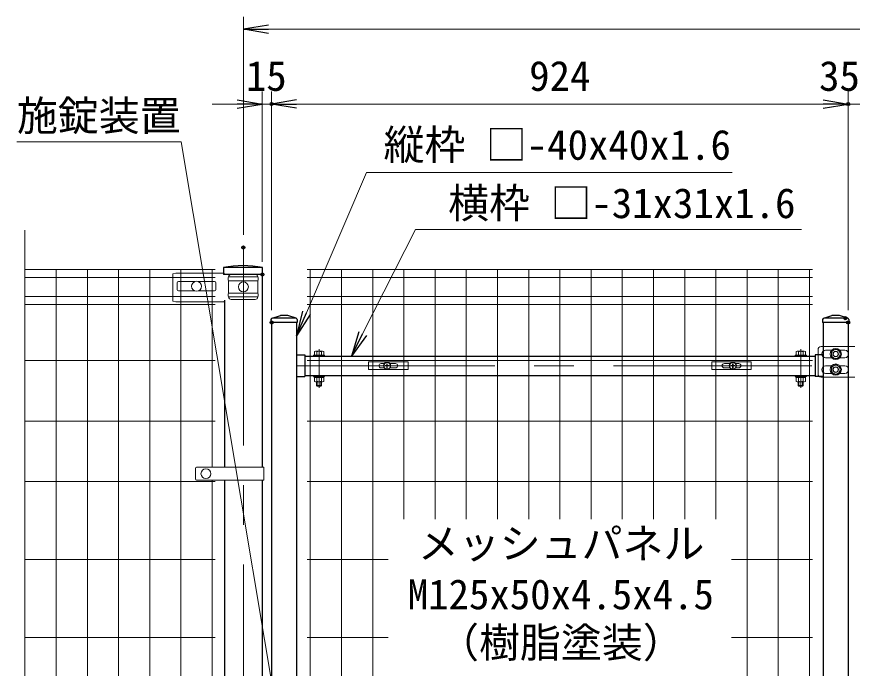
# Model space of a CAD drawing. Units: millimetres, scale not verified. Extents: x -4200 to 4200, y -2970 to 2970.
# Drawn here: x -2982 to -1643, y 604 to 1648 of the extents above; entities that cross this region are included whole.
import ezdxf
from ezdxf.enums import TextEntityAlignment as Align

# ---------------------------------------------------------------- set-up
doc = ezdxf.new("R2010")
doc.units = ezdxf.units.MM
doc.header["$LTSCALE"] = 10
doc.header["$PDMODE"] = 32
doc.header["$PDSIZE"] = 5
doc.linetypes.add('USER1', pattern=[50.8, 31.75, -6.35, 6.35, -6.35])
for name, color, linetype, lineweight in [('0-1_D-STR1', 1, 'Continuous', 25), ('0-2_D-STR3', 3, 'Continuous', 13), ('0-3_D-BMK', 2, 'USER1', 13), ('0-4_D-STR-TXT', 7, 'Continuous', 13), ('0-5_D-STR-DIM', 7, 'Continuous', 13), ('0-B_D-STR2', 7, 'Continuous', 13)]:
    doc.layers.add(name, color=color, linetype=linetype, lineweight=lineweight)
doc.layers.add('0-9_0', color=7, linetype='Continuous')
doc.layers.add('0-A_Defpoints', color=6, linetype='Continuous')
doc.styles.add('ＭＳ ゴシック', font='')
doc.styles.get('ＭＳ ゴシック').set_extended_font_data('MS Gothic')

# ---------------------------------------------------------------- blocks, each defined once
blk = doc.blocks.new('_Open')
at = {"layer": '0-9_0'}
blk.add_line((-10, 1.667), (0, 0), dxfattribs=at)
blk.add_lwpolyline([(-10, -1.667), (0, 0), (-10, 0)], dxfattribs=at)
blk = doc.blocks.new('A$Cc5bff5c2')
at = {"layer": '0-2_D-STR3'}
for p, q in [((-297.7, 60), (337.3, 60)), ((-297.7, -60), (-297.7, 60)), ((-95.2, 35), (-45.6, 35)), ((-18.5, 4.2), (-31.5, 3.9)), ((-31.5, 3.9), (-31.5, -4)), ((-4, 31.5), (-4.2, 18.5)), ((-4, 31.5), (4, 31.5)), ((4, 31.5), (4.2, 18.5)), ((18.5, 4.2), (31.5, 3.9)), ((31.5, 3.9), (31.5, -4)), ((45.6, 35), (134.8, 35)), ((-95.2, -35), (-45.6, -35)), ((-18.5, -4.2), (-31.5, -4)), ((-4, -31.5), (-4.2, -18.5)), ((18.5, -4.2), (31.5, -4)), ((45.6, -35), (134.8, -35))]:
    blk.add_line(p, q, dxfattribs=at)
for points in [[(-297.7, -60), (337.3, -60), (337.3, 60)], [(-4, -31.5), (4, -31.5), (4.2, -18.5)]]:
    blk.add_lwpolyline(points, dxfattribs=at)
for radius in [57.5, 52.5]:
    blk.add_circle((0, 0), radius, dxfattribs=at)
for centre, radius, start, end in [((-95.2, 0), 35, 90, 270), ((-19.1, 19), 14.9, 270, 0), ((19.1, 19), 14.9, 180, 270), ((134.8, 0), 35, 270, 90), ((-19.1, -19), 14.9, 0, 90), ((19.1, -19), 14.9, 90, 180)]:
    blk.add_arc(centre, radius, start, end, dxfattribs=at)
blk = doc.blocks.new('A$C5ba32ecb')
at = {"layer": '0-2_D-STR3'}
for p, q in [((-337.5, 60), (297.5, 60)), ((-337.5, -60), (-337.5, 60)), ((-135, 35), (-45.6, 35)), ((-18.5, 4.2), (-31.5, 3.9)), ((-31.5, 3.9), (-31.5, -4)), ((-4, 31.5), (-4.2, 18.5)), ((-4, 31.5), (4, 31.5)), ((4, 31.5), (4.2, 18.5)), ((18.5, 4.2), (31.5, 3.9)), ((31.5, 3.9), (31.5, -4)), ((45.6, 35), (95, 35)), ((-135, -35), (-45.6, -35)), ((-18.5, -4.2), (-31.5, -4)), ((-4, -31.5), (-4.2, -18.5)), ((18.5, -4.2), (31.5, -4)), ((45.6, -35), (95, -35))]:
    blk.add_line(p, q, dxfattribs=at)
for points in [[(-337.5, -60), (297.5, -60), (297.5, 60)], [(-4, -31.5), (4, -31.5), (4.2, -18.5)]]:
    blk.add_lwpolyline(points, dxfattribs=at)
for radius in [57.5, 52.5]:
    blk.add_circle((0, 0), radius, dxfattribs=at)
for centre, radius, start, end in [((-135, 0), 35, 90, 270), ((-19.1, 19), 14.9, 270, 0), ((19.1, 19), 14.9, 180, 270), ((95, 0), 35, 270, 90), ((-19.1, -19), 14.9, 0, 90), ((19.1, -19), 14.9, 90, 180)]:
    blk.add_arc(centre, radius, start, end, dxfattribs=at)

msp = doc.modelspace()

# ---------------------------------------------------------------- linework, layer by layer
at = {"layer": '0-1_D-STR1'}
for p, q in [((-2587.88, 1246.22), (-2650.78, 1246.22)), ((-2587.88, 1246.22), (-2650.78, 1246.22)), ((-2650.78, 1246.22), (-2650.78, 1235.22)), ((-2587.88, 1235.22), (-2587.88, 1246.22)), ((-2587.88, 1235.22), (-2587.88, 1246.22)), ((-2587.88, 1235.22), (-2650.78, 1235.22)), ((-2588.48, 1235.22), (-2588.48, 926.47)), ((-2648.98, 1193.83), (-2648.98, 926.47)), ((-2572.78, 1165.11), (-2559.47, 1169.22)), ((-2534.51, 1165.22), (-2572.07, 1165.22)), ((-2547.47, 1169.22), (-2559.47, 1169.22)), ((-2534.17, 1165.11), (-2547.47, 1169.22)), ((-1688.78, 1165.11), (-1675.47, 1169.22)), ((-1650.51, 1165.22), (-1688.07, 1165.22)), ((-1663.47, 1169.22), (-1675.47, 1169.22)), ((-1650.17, 1165.11), (-1663.47, 1169.22)), ((-2574.47, 1162.82), (-2574.47, 1158.22)), ((-2532.47, 1158.22), (-2574.47, 1158.22)), ((-2573.47, 1158.22), (-2573.47, 461.22)), ((-2533.47, 1158.22), (-2533.47, -526.78)), ((-2532.47, 1162.82), (-2532.47, 1158.22)), ((-1690.47, 1162.82), (-1690.47, 1158.22)), ((-1648.47, 1158.22), (-1690.47, 1158.22)), ((-1689.47, 1158.22), (-1689.47, -526.78)), ((-1648.47, 1162.82), (-1648.47, 1158.22)), ((-2533.47, 1106.47), (-2520.47, 1106.47)), ((-2520.47, 1106.47), (-2520.47, 1071.47)), ((-2520.47, 1104.47), (-1702.48, 1104.47)), ((-1702.48, 1106.47), (-1702.48, 1071.47)), ((-1689.47, 1106.47), (-1702.48, 1106.47)), ((-2533.47, 1071.47), (-2520.47, 1071.47)), ((-2520.47, 1073.47), (-1702.48, 1073.47)), ((-1689.47, 1071.47), (-1702.48, 1071.47)), ((-2648.98, 905.47), (-2648.98, 551.47)), ((-2588.48, 905.47), (-2588.48, 551.47))]:
    msp.add_line(p, q, dxfattribs=at)
msp.add_lwpolyline([(-1649.47, 1158.22), (-1649.47, -526.78), (-1689.47, -526.78)], dxfattribs=at)
for centre, radius, start, end in [((-2619.33, 1086.79), 162.5, 78.84081, 101.15919), ((-2619.33, 1086.79), 162.5, 78.84081, 101.15919), ((-2572.07, 1162.82), 2.4, 90, 180), ((-2534.87, 1162.82), 2.4, 0, 72.84994), ((-1688.07, 1162.82), 2.4, 90, 180), ((-1650.87, 1162.82), 2.4, 0, 72.84994)]:
    msp.add_arc(centre, radius, start, end, dxfattribs=at)
at = {"layer": '0-2_D-STR3'}
for p, q in [((-2726.73, 1237.02), (-2731.73, 1236.02)), ((-2731.73, 1192.22), (-2731.73, 1236.02)), ((-2726.73, 1237.02), (-2650.85, 1237.02)), ((-2648.98, 1236.62), (-2650.85, 1237.02)), ((-2638.4, 1235.22), (-2599.65, 1235.22)), ((-2724.85, 1221.72), (-2724.85, 1210.72)), ((-2722.85, 1223.72), (-2696.51, 1223.72)), ((-2690.94, 1223.72), (-2664.85, 1223.72)), ((-2662.85, 1221.72), (-2662.85, 1210.72)), ((-2642.4, 1231.22), (-2595.65, 1231.22)), ((-2642.4, 1225.22), (-2595.65, 1225.22)), ((-2642.4, 1225.22), (-2642.4, 1205.22)), ((-2595.65, 1225.22), (-2595.65, 1205.22)), ((-2722.85, 1208.72), (-2696.51, 1208.72)), ((-2690.94, 1208.72), (-2664.85, 1208.72)), ((-2642.4, 1205.22), (-2595.65, 1205.22)), ((-2726.73, 1191.22), (-2731.73, 1192.22)), ((-2650.85, 1191.22), (-2648.98, 1192.14)), ((-2642.4, 1199.22), (-2595.65, 1199.22)), ((-2638.4, 1195.22), (-2599.65, 1195.22)), ((-2726.73, 1191.22), (-2650.85, 1191.22)), ((-2504.97, 1106.07), (-2504.97, 1111.52)), ((-2491.85, 1112.07), (-2503.1, 1112.07)), ((-2501.22, 1106.07), (-2501.22, 1111.52)), ((-2493.72, 1106.07), (-2493.72, 1111.52)), ((-2489.97, 1106.07), (-2489.97, 1111.52)), ((-1732.98, 1106.07), (-1732.98, 1111.52)), ((-1731.1, 1112.07), (-1719.85, 1112.07)), ((-1729.23, 1106.07), (-1729.23, 1111.52)), ((-1721.73, 1106.07), (-1721.73, 1111.52)), ((-1717.98, 1106.07), (-1717.98, 1111.52)), ((-1697.75, 1114.72), (-1697.75, 1075.72)), ((-1638.89, 1119.72), (-1692.75, 1119.72)), ((-1676.18, 1113.72), (-1685.75, 1113.72)), ((-1662.77, 1113.72), (-1654.75, 1113.72)), ((-2506.47, 1106.07), (-2506.47, 1104.47)), ((-2506.47, 1106.07), (-2488.47, 1106.07)), ((-2506.47, 1104.47), (-2488.47, 1104.47)), ((-2489.97, 1106.07), (-2504.97, 1106.07)), ((-2488.47, 1106.07), (-2488.47, 1104.47)), ((-1734.48, 1106.07), (-1734.48, 1104.47)), ((-1716.48, 1106.07), (-1734.48, 1106.07)), ((-1716.48, 1104.47), (-1734.48, 1104.47)), ((-1732.98, 1106.07), (-1717.98, 1106.07)), ((-1716.48, 1106.07), (-1716.48, 1104.47)), ((-1676.18, 1101.72), (-1685.75, 1101.72)), ((-1662.77, 1101.72), (-1654.75, 1101.72)), ((-1676.18, 1088.72), (-1685.75, 1088.72)), ((-1662.77, 1088.72), (-1654.75, 1088.72)), ((-2506.47, 1073.47), (-2506.47, 1071.87)), ((-2506.47, 1073.47), (-2488.47, 1073.47)), ((-2506.47, 1071.87), (-2488.47, 1071.87)), ((-2497.1, 1069.87), (-2498.25, 1071.87)), ((-2496.41, 1069.87), (-2497.56, 1071.87)), ((-2488.47, 1073.47), (-2488.47, 1071.87)), ((-1734.48, 1073.47), (-1734.48, 1071.87)), ((-1716.48, 1073.47), (-1734.48, 1073.47)), ((-1716.48, 1071.87), (-1734.48, 1071.87)), ((-1726.54, 1069.87), (-1725.39, 1071.87)), ((-1725.85, 1069.87), (-1724.7, 1071.87)), ((-1716.48, 1073.47), (-1716.48, 1071.87)), ((-1676.18, 1076.72), (-1685.75, 1076.72)), ((-1662.77, 1076.72), (-1654.75, 1076.72)), ((-2504.97, 1069.87), (-2504.97, 1063.92)), ((-2503.1, 1063.36), (-2491.85, 1063.36)), ((-2501.47, 1057.07), (-2501.47, 1063.36)), ((-2501.22, 1069.87), (-2501.22, 1063.92)), ((-2500.47, 1056.07), (-2500.47, 1063.36)), ((-2494.47, 1056.07), (-2494.47, 1063.36)), ((-2493.72, 1069.87), (-2493.72, 1063.92)), ((-2493.47, 1057.07), (-2493.47, 1063.36)), ((-2489.97, 1069.87), (-2489.97, 1063.92)), ((-1732.98, 1069.87), (-1732.98, 1063.92)), ((-1719.85, 1063.36), (-1731.1, 1063.36)), ((-1729.48, 1057.07), (-1729.48, 1063.36)), ((-1729.23, 1069.87), (-1729.23, 1063.92)), ((-1728.48, 1056.07), (-1728.48, 1063.36)), ((-1722.48, 1056.07), (-1722.48, 1063.36)), ((-1721.73, 1069.87), (-1721.73, 1063.92)), ((-1721.48, 1057.07), (-1721.48, 1063.36)), ((-1717.98, 1069.87), (-1717.98, 1063.92)), ((-1638.89, 1070.72), (-1692.75, 1070.72)), ((-2501.47, 1057.07), (-2500.47, 1056.07)), ((-2501.47, 1057.07), (-2493.47, 1057.07)), ((-2494.47, 1056.07), (-2500.47, 1056.07)), ((-2494.47, 1056.07), (-2493.47, 1057.07)), ((-1728.48, 1056.07), (-1729.48, 1057.07)), ((-1721.48, 1057.07), (-1729.48, 1057.07)), ((-1728.48, 1056.07), (-1722.48, 1056.07)), ((-1721.48, 1057.07), (-1722.48, 1056.07)), ((-2695.71, 924.47), (-2695.71, 907.47)), ((-2586.18, 926.47), (-2693.71, 926.47)), ((-2586.18, 926.47), (-2586.18, 905.47)), ((-2586.18, 905.47), (-2693.71, 905.47))]:
    msp.add_line(p, q, dxfattribs=at)
for points in [[(-1669.47, 1115.82), (-1676.49, 1111.77), (-1676.49, 1103.67), (-1669.47, 1099.62), (-1662.46, 1103.67), (-1662.46, 1111.77)], [(-1669.47, 1090.82), (-1676.49, 1086.77), (-1676.49, 1078.67), (-1669.47, 1074.62), (-1662.46, 1078.67), (-1662.46, 1086.77)]]:
    msp.add_lwpolyline(points, close=True, dxfattribs=at)
for points in [[(-2489.77, 1069.87), (-2505.17, 1069.87), (-2505.17, 1071.87)], [(-2489.77, 1069.87), (-2489.77, 1071.87), (-2505.17, 1071.87)], [(-1733.18, 1069.87), (-1717.78, 1069.87), (-1717.78, 1071.87)], [(-1733.18, 1069.87), (-1733.18, 1071.87), (-1717.78, 1071.87)]]:
    msp.add_lwpolyline(points, dxfattribs=at)
for centre, radius in [((-2693.73, 1216.22), 8), ((-2618.73, 1215.22), 8), ((-1669.47, 1107.72), 9), ((-1669.47, 1107.72), 7.03), ((-1669.47, 1107.72), 4.5), ((-1669.48, 1107.72), 4), ((-1669.47, 1082.72), 9), ((-1669.47, 1082.72), 7.03), ((-1669.47, 1082.72), 4.5), ((-1669.47, 1082.72), 4), ((-2678.73, 915.97), 8)]:
    msp.add_circle(centre, radius, dxfattribs=at)
for centre, radius, start, end in [((-2638.4, 1231.22), 4, 90, 180), ((-2599.65, 1231.22), 4, 0, 90), ((-2722.85, 1221.72), 2, 90, 180), ((-2664.85, 1221.72), 2, 0, 90), ((-2637.15, 1228.22), 6.05, 150.26731, 209.73269), ((-2600.91, 1228.22), 6.05, 330.26731, 29.73269), ((-2722.85, 1210.72), 2, 180, 270), ((-2664.85, 1210.72), 2, 270, 0), ((-2637.13, 1202.22), 6.07, 150.37394, 209.62606), ((-2600.93, 1202.22), 6.07, 330.37394, 29.62606), ((-2638.4, 1199.22), 4, 180, 270), ((-2599.65, 1199.22), 4, 270, 0), ((-2503.1, 1108.61), 3.46, 57.13278, 122.86722), ((-2497.47, 1099.08), 12.99, 73.22135, 106.77865), ((-2491.85, 1108.61), 3.46, 57.13278, 122.86722), ((-1731.1, 1108.61), 3.46, 57.13278, 122.86722), ((-1725.48, 1099.08), 12.99, 73.22135, 106.77865), ((-1719.85, 1108.61), 3.46, 57.13278, 122.86722), ((-1692.75, 1114.72), 5, 90, 180), ((-1685.75, 1107.72), 6, 90, 270), ((-1654.75, 1107.72), 6, 270, 90), ((-1685.75, 1082.72), 6, 90, 270), ((-1654.75, 1082.72), 6, 270, 90), ((-1692.75, 1075.72), 5, 180, 270), ((-2503.1, 1066.82), 3.46, 237.13278, 302.86722), ((-2497.47, 1076.36), 12.99, 253.22135, 286.77865), ((-2491.85, 1066.82), 3.46, 237.13278, 302.86722), ((-1731.1, 1066.82), 3.46, 237.13278, 302.86722), ((-1725.48, 1076.36), 12.99, 253.22135, 286.77865), ((-1719.85, 1066.82), 3.46, 237.13278, 302.86722), ((-2693.71, 924.47), 2, 90, 180), ((-2693.71, 907.47), 2, 180, 270)]:
    msp.add_arc(centre, radius, start, end, dxfattribs=at)
at = {"layer": '0-3_D-BMK'}
for p, q in [((-2618.73, 1278.46), (-2618.73, -867.36)), ((-2497.47, 1053.62), (-2497.47, 1115.71)), ((-1725.48, 1053.62), (-1725.48, 1115.71)), ((-2533.47, 1088.97), (-1689.47, 1088.97))]:
    msp.add_line(p, q, dxfattribs=at)
at = {"layer": '0-4_D-STR-TXT'}
for points in [[(-2981.97, 1447.92), (-2718.64, 1447.92), (-2565.39, 535.66)], [(-1835.46, 1398.41), (-2421.66, 1398.41), (-2517.78, 1173.6)], [(-1724.35, 1307.19), (-2343.04, 1307.19), (-2427.58, 1140.2)]]:
    msp.add_lwpolyline(points, dxfattribs=at)
at = {"layer": '0-5_D-STR-DIM'}
for p, q in [((-2618.73, 1298.46), (-2618.73, 1648.22)), ((-2578.73, 1628.22), (-1623.73, 1628.22)), ((-2588.48, 1255.22), (-2588.48, 1528.22)), ((-2573.47, 1178.22), (-2573.47, 1528.22)), ((-2573.47, 1178.22), (-2573.47, 1528.22)), ((-1649.47, 1178.22), (-1649.47, 1528.22)), ((-1649.47, 1178.22), (-1649.47, 1528.22)), ((-2628.48, 1508.22), (-2668.48, 1508.22)), ((-2588.48, 1508.22), (-2573.47, 1508.22)), ((-2533.47, 1508.22), (-1689.47, 1508.22)), ((-2533.47, 1508.22), (-2493.47, 1508.22)), ((-1689.47, 1508.22), (-1729.47, 1508.22)), ((-1649.47, 1508.22), (-1613.98, 1508.22))]:
    msp.add_line(p, q, dxfattribs=at)
at = {"layer": '0-A_Defpoints'}
for p in [(-2573.47, 1508.22), (-1649.47, 1508.22), (-2618.73, 1278.46), (-2588.48, 1235.22), (-1654.12, 1165.22), (-2573.47, 1158.22), (-1649.47, 1158.22)]:
    msp.add_point(p, dxfattribs=at)
at = {"layer": '0-B_D-STR2'}
for p, q in [((-2968.73, 383.87), (-2968.73, 1306.22)), ((-2663.73, 1243.22), (-2968.73, 1243.22)), ((-2918.73, -526.78), (-2918.73, 1243.22)), ((-2868.73, -526.78), (-2868.73, 1243.22)), ((-2818.73, -526.78), (-2818.73, 1243.22)), ((-2768.73, -526.78), (-2768.73, 1243.22)), ((-2718.73, -526.78), (-2718.73, 1243.22)), ((-2668.73, 926.47), (-2668.73, 1243.22)), ((-1706.47, 1243.22), (-2516.47, 1243.22)), ((-2511.47, -526.78), (-2511.47, 1243.22)), ((-2461.47, -526.78), (-2461.47, 1243.22)), ((-2411.47, -526.78), (-2411.47, 1243.22)), ((-2361.47, 843.22), (-2361.47, 1243.22)), ((-2311.47, 843.22), (-2311.47, 1243.22)), ((-2261.47, 843.22), (-2261.47, 1243.22)), ((-2211.47, 843.22), (-2211.47, 1243.22)), ((-2161.47, 843.22), (-2161.47, 1243.22)), ((-2111.47, 843.22), (-2111.47, 1243.22)), ((-2061.47, 843.22), (-2061.47, 1243.22)), ((-2011.47, 843.22), (-2011.47, 1243.22)), ((-1961.47, 843.22), (-1961.47, 1243.22)), ((-1911.47, 843.22), (-1911.47, 1243.22)), ((-1861.47, 843.22), (-1861.47, 1243.22)), ((-1811.47, -526.78), (-1811.47, 1243.22)), ((-1761.47, -526.78), (-1761.47, 1243.22)), ((-1711.47, -526.78), (-1711.47, 1243.22)), ((-2663.73, 1230.34), (-2968.73, 1230.34)), ((-1706.47, 1230.34), (-2516.47, 1230.34)), ((-2663.73, 1200.09), (-2968.73, 1200.09)), ((-1706.47, 1200.09), (-2516.47, 1200.09)), ((-2663.73, 1187.22), (-2968.73, 1187.22)), ((-1706.47, 1187.22), (-2516.47, 1187.22)), ((-2663.73, 1097.22), (-2968.73, 1097.22)), ((-1706.47, 1097.22), (-2516.47, 1097.22)), ((-2663.73, 1000.22), (-2968.73, 1000.22)), ((-1706.47, 1000.22), (-2516.47, 1000.22)), ((-2663.73, 903.22), (-2968.73, 903.22)), ((-2668.73, 551.47), (-2668.73, 905.47)), ((-1706.47, 903.22), (-2516.47, 903.22)), ((-2663.73, 778.22), (-2968.73, 778.22)), ((-2386.72, 778.22), (-2516.47, 778.22)), ((-1706.47, 778.22), (-1836.72, 778.22)), ((-2663.73, 653.22), (-2968.73, 653.22)), ((-2386.72, 653.22), (-2516.47, 653.22)), ((-1706.47, 653.22), (-1836.72, 653.22))]:
    msp.add_line(p, q, dxfattribs=at)

# ---------------------------------------------------------------- block references
at = {"layer": '0-2_D-STR3', "xscale": 0.1, "yscale": 0.1}
for name, p in [('A$Cc5bff5c2', (-2388.48, 1088.97)), ('A$C5ba32ecb', (-1834.47, 1088.97))]:
    msp.add_blockref(name, p, dxfattribs=at)
at = {"layer": '0-4_D-STR-TXT', "xscale": 4, "yscale": 4}
for p, rotation in [((-2533.5, 1136.82), 246.85112), ((-2445.65, 1104.51), 243.14853)]:
    msp.add_blockref('_Open', p, dxfattribs=dict(at, rotation=rotation))
at = {"layer": '0-5_D-STR-DIM', "xscale": 4, "yscale": 4, "rotation": 180}
for p in [(-2618.73, 1628.22), (-2573.47, 1508.22), (-2573.47, 1508.22)]:
    msp.add_blockref('_Open', p, dxfattribs=at)
at = {"layer": '0-5_D-STR-DIM', "xscale": 4, "yscale": 4}
for p in [(-2588.48, 1508.22), (-1649.47, 1508.22), (-1649.47, 1508.22)]:
    msp.add_blockref('_Open', p, dxfattribs=at)

# ---------------------------------------------------------------- texts
at = {"layer": '0-4_D-STR-TXT', "style": 'ＭＳ ゴシック'}
for s, p in [('施錠装置', (-2981.67, 1451.13)), ('縦枠 □-40x40x1.6 ', (-2394.04, 1404.55)), ('横枠 □-31x31x1.6 ', (-2290.6, 1311.04)), ('メッシュパネル', (-2339.14, 765.61)), ('M125x50x4.5x4.5', (-2355.38, 684.22)), ('（樹脂塗装）', (-2306.65, 606.88))]:
    msp.add_text(s, height=48.09, dxfattribs=at).set_placement(p, align=Align.BOTTOM_LEFT)
at = {"layer": '0-5_D-STR-DIM', "style": 'ＭＳ ゴシック'}
for s, p in [('15', (-2614.73, 1514.96)), ('924', (-2160.72, 1514.96)), ('35.5', (-1696.2, 1514.96))]:
    msp.add_text(s, height=48.09, dxfattribs=at).set_placement(p, align=Align.BOTTOM_LEFT)

doc.saveas('drawing.dxf')
